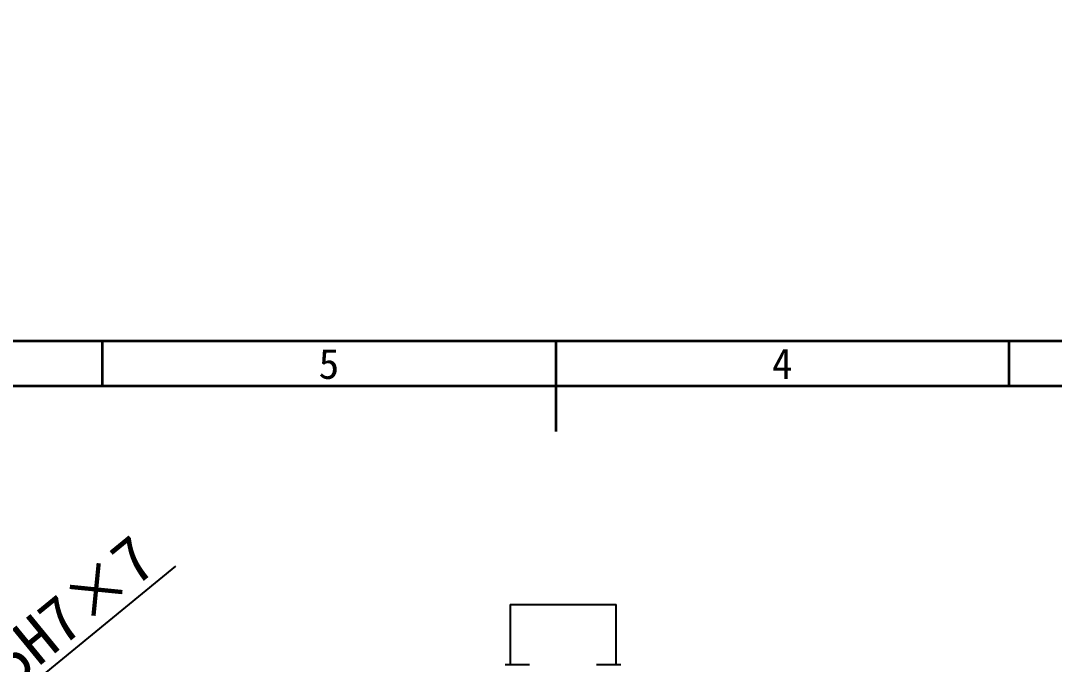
# Model space of a CAD drawing. Header units: inches. Extents: x 205 to 4949, y 179 to 2281.
# Drawn here: x 4439.1 to 4663.5, y 1436.9 to 1576.7 of the extents above; entities that cross this region are included whole.
import ezdxf

# ---------------------------------------------------------------- set-up
doc = ezdxf.new("R2010")
doc.units = ezdxf.units.IN
doc.header["$MEASUREMENT"] = 0
doc.layers.add('PDF_Geomertry', color=7, linetype='Continuous')
doc.layers.add('PDF_Text', color=7, linetype='Continuous')
doc.styles.get("Standard").update_dxf_attribs({"font": ''})
doc.styles.add('宋体', font='')
doc.styles.get('Standard').set_extended_font_data('SimSun')
doc.styles.get('宋体').set_extended_font_data('SimSun')
doc.dimstyles.new('ISO-25', dxfattribs={"dimtxt": 2.5, "dimasz": 2.5, "dimexe": 1.25, "dimexo": 0.625, "dimtad": 1, "dimtxsty": 'Standard', "dimcen": 2.5, "dimadec": 0, "dimazin": 0, "dimtfac": 1, "dimtmove": 0, "dimatfit": 3, "dimfxl": 1, "dimarcsym": 0})

# ---------------------------------------------------------------- blocks, each defined once
blk = doc.blocks.new('*D62')
at = {"color": 0, "lineweight": -2}
for p, q in [((4472.77, 1458.22), (4398.82, 1397.69)), ((4387.21, 1388.18), (4391.08, 1391.35)), ((4379.47, 1381.85), (4371.73, 1375.51))]:
    blk.add_line(p, q, dxfattribs=at)
at = {"color": 0}
for points in [[(4397.76, 1398.98), (4399.87, 1396.4), (4391.08, 1391.35)], [(4380.53, 1380.56), (4378.42, 1383.14), (4387.21, 1388.18)]]:
    blk.add_solid(points, dxfattribs=at)
at = {"layer": 'Defpoints', "color": 0}
for p in [(4391.08, 1391.35), (4387.21, 1388.18)]:
    blk.add_point(p, dxfattribs=at)
at = {"color": 0, "insert": (4423.36, 1433.17), "char_height": 40, "attachment_point": 1, "rotation": 39.3046}
blk.add_mtext('{\\fSimSun|b1|i0|c134|p34;\\H0.25x;φ5H7×7}', dxfattribs=at)

msp = doc.modelspace()

# ---------------------------------------------------------------- linework, layer by layer
for p, q in [((4545.345, 1449.9141), (4545.345, 1436.9142)), ((4545.345, 1449.9141), (4568.3449, 1449.9141)), ((4568.3449, 1436.9142), (4568.3449, 1449.9141)), ((4544.295, 1436.9142), (4549.595, 1436.9142)), ((4564.0949, 1436.9142), (4569.3949, 1436.9142))]:
    msp.add_line(p, q)
at = {"layer": 'PDF_Geomertry', "lineweight": 35}
msp.add_lwpolyline([(4122.4057, 923.1246), (4948.7598, 923.1246), (4948.7598, 1215.1073), (4948.7598, 1507.09), (4122.4057, 1507.09)], close=True, dxfattribs=at)
for points in [[(4456.8344, 1507.09), (4456.8344, 1497.3086)], [(4555.2612, 1507.09), (4555.2612, 1487.458)], [(4653.6185, 1507.09), (4653.6185, 1497.3086)], [(4133.583, 932.906), (4938.9033, 932.906), (4938.9033, 1497.3086), (4133.583, 1497.3086), (4133.583, 932.906)]]:
    msp.add_lwpolyline(points, dxfattribs=at)

# ---------------------------------------------------------------- texts
at = {"layer": 'PDF_Text', "char_height": 6.5727, "attachment_point": 7, "style": '宋体'}
for s, insert in [('5', (4503.8005, 1498.8034)), ('4', (4602.1786, 1498.9148))]:
    msp.add_mtext(s, dxfattribs=dict(at, insert=insert))

# ---------------------------------------------------------------- dimensions: what is measured, and where the dimension line sits
dim = msp.add_diameter_dim_2p(p1=(4387.2098, 1388.1837), p2=(4391.0789, 1391.3511), text='{\\fSimSun|b1|i0|c134|p34;\\H0.25x;φ5H7×7}', dimstyle='ISO-25', override={"dimtxt": 40, "dimasz": 10, "dimexe": 2, "dimexo": 0, "dimgap": 1.524, "dimlfac": 5, "dimzin": 0, "dimtxsty": 'Standard', "dimadec": 2, "dimtdec": 3, "dimtix": 1, "dimatfit": 0, "dimtzin": 0})
dim.commit()
dim.dimension.update_dxf_attribs({"geometry": '*D62', "text_midpoint": (4451.2465, 1440.6057), "dimtype": 163})

doc.saveas('drawing.dxf')
